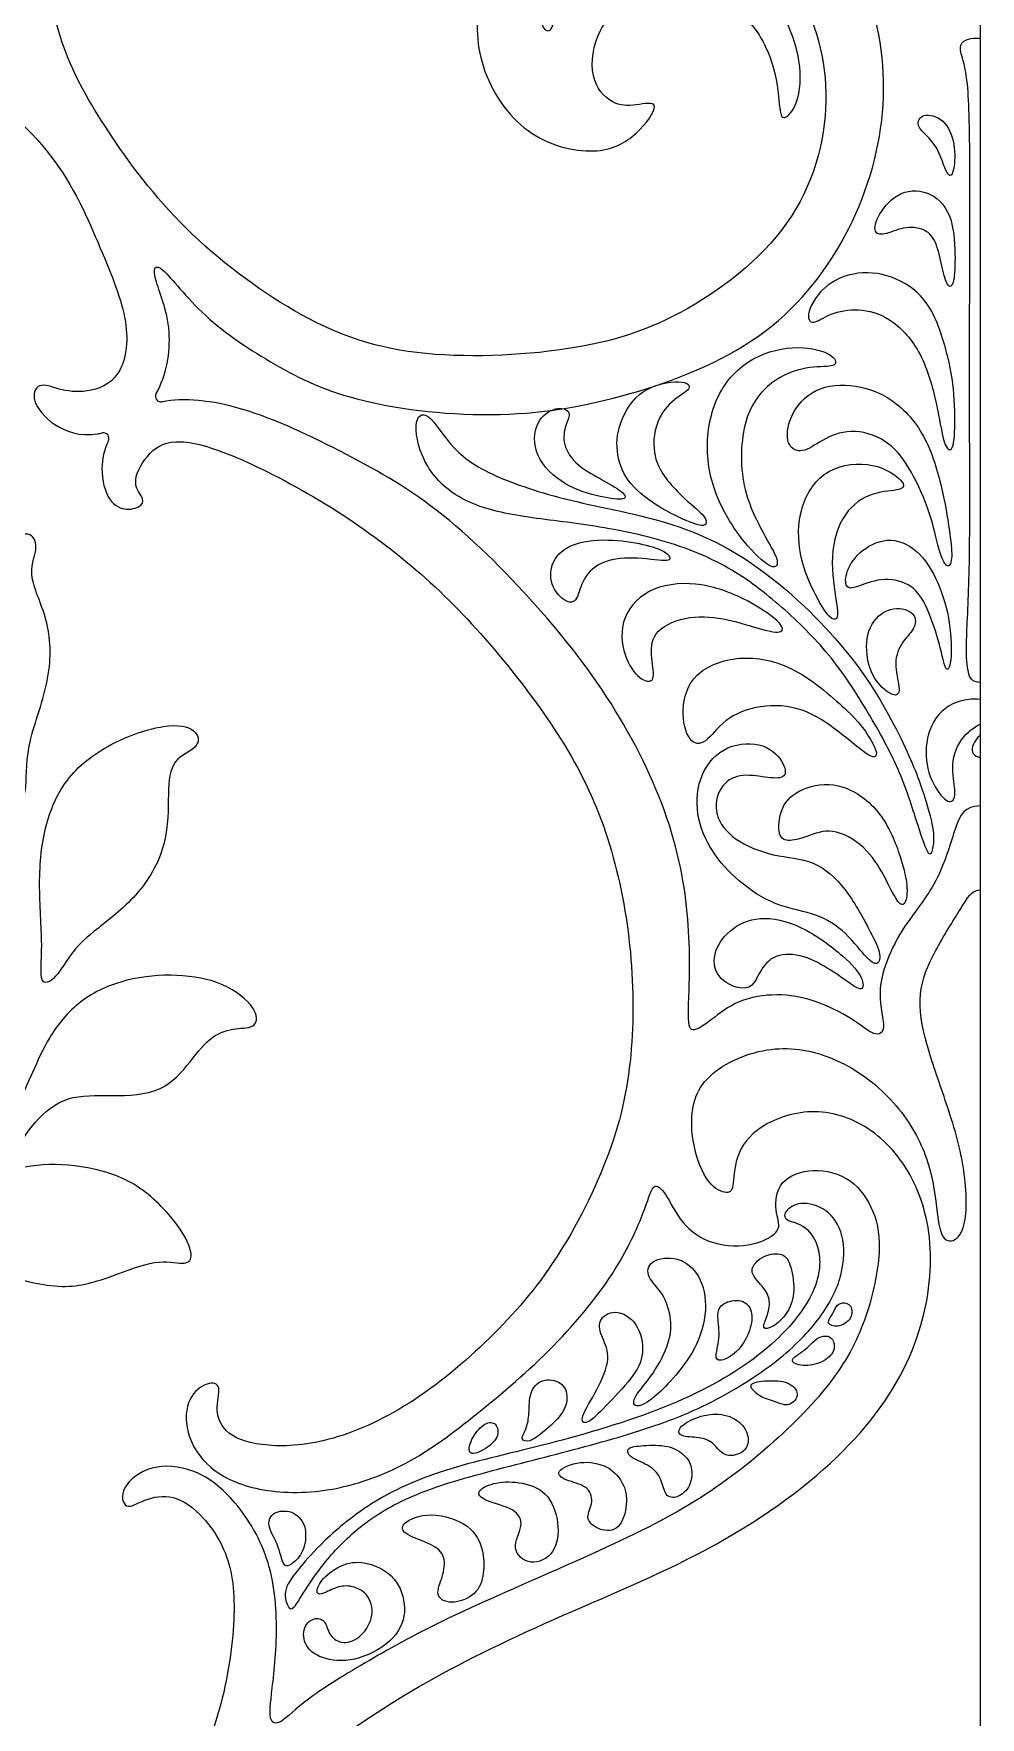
# Model space of a CAD drawing. Header units: millimetres. Extents: x 0 to 462, y -16 to 227.
# Drawn here: x 194.9 to 226.8, y 32.3 to 89 of the extents above; entities that cross this region are included whole.
import ezdxf

# ---------------------------------------------------------------- set-up
doc = ezdxf.new("R2010")
doc.units = ezdxf.units.MM
doc.header["$MEASUREMENT"] = 0
doc.layers.add('Layer 03', color=5, linetype='Continuous')

msp = doc.modelspace()

# ---------------------------------------------------------------- linework, layer by layer
at = {"layer": 'Layer 03'}
msp.add_line((226.757, 226.757), (226.757, 0), dxfattribs=at)
for centre, start, end in [((199.179, 76.768), 150.4274, 280.9968), ((197.241, 75.354), 333.7172, 102.8434)]:
    msp.add_arc(centre, 0.187, start, end, dxfattribs=at)
for points, knots in [([(172.077, 113.379), (172.079, 113.361), (172.135, 112.834), (171.935, 111.687), (171.242, 109.793), (170.573, 107.664), (170.475, 105.496), (170.992, 104.905), (171.46, 105.126), (171.559, 106.604), (171.953, 108.329), (173.27, 110.177), (175.239, 111.409), (177.349, 111.655), (179.699, 110.522), (179.889, 108.575), (179.315, 106.925), (178.601, 106.58), (178.349, 106.727), (178.374, 107.836), (177.61, 108.941), (175.631, 109.595), (173.66, 108.905), (172.157, 107.129), (171.538, 104.539), (172.161, 101.125), (174.544, 97.697), (179.099, 94.486), (184.569, 92.286), (189.16, 90.025), (192.526, 87.7), (195.767, 84.973), (197.197, 81.634), (198.199, 79.206), (197.888, 77.307), (196.639, 76.851), (195.714, 76.992), (195.03, 77.277), (194.774, 76.651), (195.486, 75.768), (196.478, 75.393), (197.149, 75.524), (197.2, 75.536)], [237.857648, 237.857648, 237.857648, 237.857648, 237.899201, 239.125273, 240.351345, 241.577417, 242.803488, 244.02956, 245.255632, 246.481704, 247.707776, 248.933848, 250.15992, 251.385992, 252.612064, 253.838136, 255.064208, 256.29028, 257.516352, 258.742424, 259.968496, 261.194568, 262.42064, 263.646712, 264.872784, 266.098856, 267.324928, 268.551, 269.777072, 271.003144, 272.229216, 273.455288, 274.681359, 275.907431, 277.133503, 278.359575, 279.585647, 280.811719, 282.037791, 283.263863, 284.489935, 284.588135, 284.588135, 284.588135, 284.588135]), ([(199.017, 76.86), (199.367, 77.478), (199.653, 79.154), (198.821, 80.919), (199.05, 81.424), (200.514, 79.429), (203.015, 77.778), (205.579, 76.517), (210.682, 75.916), (215.263, 76.772), (219.818, 78.68), (222.589, 82.318), (223.802, 86.591), (223.109, 90.844), (220.768, 93.756), (217.678, 95.44), (213.967, 95.183), (210.77, 93.214), (209.785, 90.358), (209.757, 87.854), (211.379, 85.407), (213.94, 84.809), (215.249, 85.549), (216.084, 86.772), (215.145, 86.545), (214.38, 86.545), (213.555, 87.427), (213.811, 89.191), (215.035, 90.329), (217.055, 90.642), (219.018, 89.675), (219.929, 87.797), (219.986, 86.26), (220.157, 86.033), (220.697, 86.659), (220.754, 88.252), (219.957, 90.102), (218.535, 91.638), (216.258, 92.463), (214.039, 91.98), (212.616, 90.557), (212.389, 89.163), (212.161, 88.963), (211.848, 89.532), (212.161, 90.841), (213.072, 92.378), (215.177, 93.374), (218.079, 92.918), (220.845, 90.773), (221.946, 86.794), (220.718, 82.391), (216.614, 79.252), (212.836, 78.172), (207.17, 77.994), (203.454, 79.55), (199.616, 82.54), (197.112, 86.022), (195.73, 88.542), (195.111, 91.89), (195.211, 94.291), (196.211, 95.812), (197.23, 96.532), (198.251, 96.334), (198.872, 95.893), (199.073, 96.713), (198.006, 97.525), (196.545, 97.405), (195.224, 96.465), (193.91, 94.429), (193.67, 91.805), (193.963, 89.507), (194.012, 88.847), (193.67, 88.676), (192.863, 89.556), (190.687, 90.885), (188.173, 92.293), (182.828, 94.58), (179.573, 96.183), (176.92, 98.241), (174.771, 100.505), (173.785, 102.582), (173.346, 104.895), (173.667, 106.203), (174.481, 107.264), (175.911, 107.51), (176.972, 106.968), (176.972, 105.857), (176.701, 105.389), (177.638, 104.821), (179.118, 104.846), (180.164, 105.576), (180.666, 106.707), (181.09, 107.01), (181.255, 106.323), (182.146, 104.155), (184.347, 101.417), (187.081, 99.111), (189.332, 97.411), (192.008, 96.482), (194.46, 96.557), (196.103, 97.3), (196.882, 98.6), (196.765, 99.789), (196.059, 100.31), (195.576, 100.18), (195.854, 99.325), (195.501, 98.47), (194.182, 98.043), (191.931, 98.192), (189.112, 99.493), (186.323, 101.879), (184.18, 104.426), (182.27, 108.31), (181.789, 111.024), (181.755, 112.815), (181.768, 113.379)], [27.157249, 27.157249, 27.157249, 27.157249, 28.240608, 29.46668, 30.692752, 31.918824, 33.144896, 34.370968, 35.59704, 36.823112, 38.049184, 39.275256, 40.501328, 41.7274, 42.953472, 44.179544, 45.405616, 46.631688, 47.857759, 49.083831, 50.309903, 51.535975, 52.762047, 53.988119, 55.214191, 56.440263, 57.666335, 58.892407, 60.118479, 61.344551, 62.570623, 63.796695, 65.022767, 66.248839, 67.474911, 68.700983, 69.927055, 71.153127, 72.379199, 73.605271, 74.831343, 76.057415, 77.283487, 78.509559, 79.73563, 80.961702, 82.187774, 83.413846, 84.639918, 85.86599, 87.092062, 88.318134, 89.544206, 90.770278, 91.99635, 93.222422, 94.448494, 95.674566, 96.900638, 98.12671, 99.352782, 100.578854, 101.804926, 103.030998, 104.25707, 105.483142, 106.709214, 107.935286, 109.161358, 110.38743, 111.613501, 112.839573, 114.065645, 115.291717, 116.517789, 117.743861, 118.969933, 120.196005, 121.422077, 122.648149, 123.874221, 125.100293, 126.326365, 127.552437, 128.778509, 130.004581, 131.230653, 132.456725, 133.682797, 134.908869, 136.134941, 137.361013, 138.587085, 139.813157, 141.039229, 142.265301, 143.491372, 144.717444, 145.943516, 147.169588, 148.39566, 149.621732, 150.847804, 152.073876, 153.299948, 154.52602, 155.752092, 156.978164, 158.204236, 159.430308, 160.65638, 161.882452, 163.108524, 164.334596, 164.887867, 164.887867, 164.887867, 164.887867]), ([(226.757, 62.976), (226.225, 62.976), (225.929, 62.405), (225.421, 60.48), (224.215, 58.999), (223.672, 57.991), (223.244, 56.689), (223.651, 55.289), (223.115, 55.247), (222.515, 55.804), (221.186, 56.469), (219.921, 56.689), (218.57, 56.469), (217.67, 55.74), (216.984, 55.268), (216.89, 55.806), (217.054, 58.384), (216.6, 62.022), (214.739, 66.057), (212.121, 69.518), (208.613, 73.05), (205.496, 74.823), (201.846, 76.569), (199.935, 76.725), (199.215, 76.585)], [0, 0, 0, 0, 1.226072, 2.452144, 3.678216, 4.904288, 6.13036, 7.356432, 8.582504, 9.808576, 11.034648, 12.26072, 13.486792, 14.712864, 15.938936, 17.165007, 18.391079, 19.617151, 20.843223, 22.069295, 23.295367, 24.521439, 25.747511, 26.929363, 26.929363, 26.929363, 26.929363]), ([(197.408, 75.271), (197.256, 74.963), (197.113, 74.226), (197.394, 73.168), (198.049, 72.885), (198.593, 73.103), (198.593, 73.364), (198.158, 73.864), (198.763, 74.955), (199.669, 75.419), (201.671, 74.828), (204.963, 73.098), (207.84, 70.98), (210.229, 68.562), (212.673, 65.377), (214.18, 62.419), (215.019, 58.79), (215.144, 54.942), (214.555, 51.621), (212.645, 47.736), (210.502, 45.19), (207.713, 42.804), (204.894, 41.503), (202.643, 41.354), (201.324, 41.781), (200.971, 42.636), (201.249, 43.49), (200.766, 43.62), (200.06, 43.1), (199.943, 41.911), (200.722, 40.611), (202.365, 39.867), (204.817, 39.793), (207.493, 40.722), (209.744, 42.422), (212.478, 44.728), (214.679, 47.466), (215.57, 49.633), (215.735, 50.32), (216.159, 50.017), (216.661, 48.887), (217.707, 48.157), (219.187, 48.132), (220.124, 48.699), (219.853, 49.168), (219.853, 50.278), (220.914, 50.821), (222.344, 50.574), (223.158, 49.513), (223.479, 48.206), (223.04, 45.892), (222.054, 43.816), (219.905, 41.551), (217.252, 39.494), (213.997, 37.891), (208.652, 35.604), (206.138, 34.195), (203.962, 32.867), (203.156, 31.986), (202.813, 32.157), (202.862, 32.818), (203.156, 35.116), (202.915, 37.74), (201.601, 39.776), (200.28, 40.716), (198.819, 40.836), (197.753, 40.024), (197.953, 39.203), (198.574, 39.644), (199.595, 39.842), (200.614, 39.123), (201.614, 37.602), (201.714, 35.201), (201.095, 31.852), (199.713, 29.332), (197.209, 25.85), (193.372, 22.861), (189.655, 21.305), (183.989, 21.483), (180.211, 22.562), (176.107, 25.702), (174.879, 30.104), (175.98, 34.084), (178.746, 36.229), (181.648, 36.684), (183.753, 35.689), (184.664, 34.152), (184.977, 32.843), (184.664, 32.274), (184.436, 32.473), (184.209, 33.868), (182.786, 35.29), (180.567, 35.774), (178.29, 34.949), (176.868, 33.412), (176.071, 31.563), (176.128, 29.969), (176.668, 29.343), (176.839, 29.571), (176.896, 31.108), (177.807, 32.985), (179.77, 33.953), (181.79, 33.64), (183.014, 32.502), (183.27, 30.738), (182.445, 29.856), (181.68, 29.856), (180.741, 30.083), (181.576, 28.86), (182.885, 28.12), (185.446, 28.717), (187.068, 31.164), (187.04, 33.668), (186.055, 36.524), (182.858, 38.494), (179.147, 38.751), (176.057, 37.067), (173.716, 34.155), (173.023, 29.902), (174.236, 25.629), (177.007, 21.991), (181.563, 20.083), (186.143, 19.226), (191.246, 19.828), (193.81, 21.089), (196.311, 22.74), (197.775, 24.735), (198.004, 24.23), (197.172, 22.465), (197.458, 20.788), (197.808, 20.171)], [284.813503, 284.813503, 284.813503, 284.813503, 285.716294, 286.942366, 288.168438, 289.39451, 290.620582, 291.846654, 293.072726, 294.298798, 295.52487, 296.750942, 297.977014, 299.203086, 300.429158, 301.65523, 302.881301, 304.107373, 305.333445, 306.559517, 307.785589, 309.011661, 310.237733, 311.463805, 312.689877, 313.915949, 315.142021, 316.368093, 317.594165, 318.820237, 320.046309, 321.272381, 322.498453, 323.724525, 324.950597, 326.176669, 327.402741, 328.628813, 329.854885, 331.080957, 332.307029, 333.533101, 334.759173, 335.985245, 337.211317, 338.437388, 339.66346, 340.889532, 342.115604, 343.341676, 344.567748, 345.79382, 347.019892, 348.245964, 349.472036, 350.698108, 351.92418, 353.150252, 354.376324, 355.602396, 356.828468, 358.05454, 359.280612, 360.506684, 361.732756, 362.958828, 364.1849, 365.410972, 366.637044, 367.863116, 369.089188, 370.31526, 371.541332, 372.767404, 373.993475, 375.219547, 376.445619, 377.671691, 378.897763, 380.123835, 381.349907, 382.575979, 383.802051, 385.028123, 386.254195, 387.480267, 388.706339, 389.932411, 391.158483, 392.384555, 393.610627, 394.836699, 396.062771, 397.288843, 398.514915, 399.740987, 400.967059, 402.193131, 403.419203, 404.645275, 405.871347, 407.097419, 408.323491, 409.549562, 410.775634, 412.001706, 413.227778, 414.45385, 415.679922, 416.905994, 418.132066, 419.358138, 420.58421, 421.810282, 423.036354, 424.262426, 425.488498, 426.71457, 427.940642, 429.166714, 430.392786, 431.618858, 432.84493, 434.071002, 435.297074, 436.523146, 437.749218, 438.97529, 440.201362, 441.28472, 441.28472, 441.28472, 441.28472]), ([(226.757, 66.562), (226.631, 66.574), (226.109, 66.579), (225.242, 66.177), (224.83, 64.942), (225.056, 63.789), (225.674, 63.007), (225.921, 63.213), (225.907, 63.473), (225.876, 63.71), (225.846, 63.947), (225.736, 64.633), (226.237, 65.428), (226.627, 65.67), (226.757, 65.733)], [3.058941, 3.058941, 3.058941, 3.058941, 3.243285, 3.783833, 4.32438, 4.864928, 5.405475, 5.946023, 6.48657, 6.48657, 6.48657, 7.027118, 7.567665, 7.84864, 7.84864, 7.84864, 7.84864]), ([(226.757, 65.367), (226.72, 65.335), (226.52, 65.135), (226.398, 64.739), (226.65, 64.634), (226.757, 64.609)], [1.8483698, 1.8483698, 1.8483698, 1.8483698, 1.9276393, 2.3131671, 2.5250165, 2.5250165, 2.5250165, 2.5250165]), ([(199.625, 18.846), (199.676, 18.835), (200.347, 18.704), (201.339, 19.079), (202.051, 19.962), (201.795, 20.588), (201.112, 20.303), (200.186, 20.162), (198.937, 20.617), (198.626, 22.517), (199.628, 24.945), (201.058, 28.284), (204.299, 31.011), (207.665, 33.336), (212.256, 35.597), (217.726, 37.796), (222.281, 41.008), (224.664, 44.436), (225.287, 47.849), (224.668, 50.44), (223.165, 52.215), (221.194, 52.905), (219.215, 52.252), (218.451, 51.147), (218.476, 50.038), (218.224, 49.89), (217.51, 50.235), (216.936, 51.886), (217.126, 53.833), (219.476, 54.966), (221.586, 54.72), (223.555, 53.488), (224.872, 51.64), (225.266, 49.915), (225.365, 48.437), (225.833, 48.215), (226.35, 48.806), (226.252, 50.974), (225.583, 53.104), (224.89, 54.998), (224.595, 56.689), (225.185, 58.07), (226.172, 59.628), (226.481, 60.154), (226.757, 60.154)], [-28.297568, -28.297568, -28.297568, -28.297568, -28.199368, -26.973296, -25.747224, -24.521152, -23.29508, -22.069008, -20.842936, -19.616864, -18.390792, -17.16472, -15.938648, -14.712576, -13.486505, -12.260433, -11.034361, -9.808289, -8.582217, -7.356145, -6.130073, -4.904001, -3.677929, -2.451857, -1.225785, 0.000287, 1.226359, 2.452431, 3.678503, 4.904575, 6.130647, 7.356719, 8.582791, 9.808863, 11.034935, 12.261007, 13.487079, 14.713151, 15.939223, 17.165295, 18.391366, 19.617438, 20.84351, 22.069582, 22.069582, 22.069582, 22.069582])]:
    msp.add_open_spline(points, degree=3, knots=knots, dxfattribs=at)
for points in [[(226.757, 67.136), (226.471, 67.136), (226.333, 67.444), (226.256, 68.189), (226.405, 70.631), (226.402, 73.992), (226.39, 78.918), (226.421, 84.629), (226.364, 87.673), (226.053, 88.357), (226.095, 88.731), (226.406, 88.834), (226.757, 88.834)], [(225.864, 84.457), (225.897, 84.644), (225.936, 85.262), (225.562, 86.15), (224.772, 86.328), (224.575, 85.874), (224.989, 85.539), (225.364, 85.065), (225.581, 84.355), (225.739, 84.138), (225.831, 84.269), (225.864, 84.457)], [(225.906, 81.417), (225.906, 81.808), (225.867, 82.834), (225.165, 83.692), (224.034, 83.751), (223.274, 82.873), (223.137, 82.23), (223.547, 82.191), (224.248, 82.522), (225.009, 82.386), (225.321, 81.879), (225.498, 80.95), (225.674, 80.403), (225.867, 80.492), (225.906, 81.027), (225.906, 81.417)], [(225.241, 76.683), (225.123, 77.193), (224.775, 78.373), (223.695, 79.49), (222.652, 79.751), (221.665, 79.583), (221.088, 79.118), (220.846, 79.527), (221.516, 80.608), (222.801, 81.055), (224.123, 80.738), (225.148, 79.881), (225.725, 78), (225.911, 76.734), (225.911, 75.002), (225.67, 74.921), (225.484, 75.31), (225.359, 76.172), (225.241, 76.683)], [(219.435, 72.207), (219.227, 72.592), (218.609, 73.771), (218.754, 76.292), (219.857, 77.448), (221.076, 77.813), (221.942, 77.726), (221.913, 78.131), (220.903, 78.506), (219.229, 78.275), (217.901, 77.091), (217.439, 75.186), (217.786, 73.368), (218.825, 71.752), (219.765, 70.903), (219.981, 71.119), (219.855, 71.461), (219.643, 71.822), (219.435, 72.207)], [(216.803, 73.335), (216.491, 73.626), (215.678, 74.455), (215.78, 75.876), (216.338, 76.637), (217.125, 77.044), (216.795, 77.348), (215.298, 77.094), (214.536, 75.851), (214.485, 74.785), (214.866, 73.82), (216.008, 72.957), (217.252, 72.399), (217.554, 72.408), (217.554, 72.712), (217.116, 73.045), (216.803, 73.335)], [(225.485, 73.54), (225.361, 74.103), (225, 75.446), (223.825, 76.77), (222.37, 77.255), (220.99, 77.031), (220.225, 75.949), (220.244, 74.998), (220.841, 74.849), (221.475, 75.371), (222.52, 75.725), (223.751, 75.259), (224.441, 74.289), (225.112, 72.816), (225.355, 71.529), (225.635, 70.932), (225.84, 71.211), (225.746, 72.069), (225.61, 72.977), (225.485, 73.54)], [(224.161, 65.086), (223.79, 65.867), (222.707, 67.889), (219.711, 70.885), (216.75, 72.546), (212.991, 73.187), (210.334, 74.049), (208.98, 74.919), (208.125, 76.396), (207.62, 75.969), (208.009, 74.336), (209.291, 73.17), (211.196, 72.704), (213.566, 72.471), (216.287, 71.927), (218.464, 70.994), (220.213, 69.595), (221.787, 68.032), (223.097, 65.973), (224.107, 64.102), (224.706, 62.155), (225.043, 61.182), (225.155, 61.519), (225.23, 62.043), (224.931, 63.203), (224.532, 64.305), (224.161, 65.086)], [(213.958, 74), (213.67, 74.16), (213.061, 74.499), (212.655, 75.261), (212.832, 75.895), (213.01, 76.276), (212.502, 76.454), (211.741, 75.971), (211.69, 74.753), (212.756, 73.712), (214.033, 73.359), (214.889, 73.255), (214.787, 73.534), (214.246, 73.839), (213.958, 74)], [(221.91, 69.877), (221.858, 70.241), (221.648, 71.416), (222.12, 72.925), (223.158, 73.586), (224.164, 73.586), (224.259, 73.869), (223.252, 74.592), (221.522, 74.435), (220.61, 73.083), (220.61, 71.353), (221.248, 69.962), (221.706, 69.247), (221.963, 69.229), (221.963, 69.512), (221.91, 69.877)], [(192.255, 69.219), (192.394, 69.766), (192.886, 70.873), (194.085, 72.072), (194.854, 72.226), (195.07, 71.642), (194.639, 70.75), (195.469, 69.212), (195.5, 67.183), (194.564, 64.882), (194.714, 63.312), (194.29, 63.087), (193.595, 64.682), (192.623, 66.003), (192.05, 67.591), (192.115, 68.672), (192.255, 69.219)], [(214.546, 71.915), (214.122, 71.949), (213.175, 71.932), (212.311, 71.348), (212.235, 70.383), (212.844, 69.774), (213.2, 69.85), (213.352, 70.662), (214.012, 71.272), (215.231, 71.373), (216.424, 71.145), (216.272, 71.5), (215.713, 71.729), (214.969, 71.881), (214.546, 71.915)], [(225.712, 69.139), (225.642, 69.609), (225.385, 70.519), (224.65, 71.691), (223.618, 72.076), (222.603, 71.534), (222.183, 70.764), (222.235, 70.256), (222.603, 70.344), (223.53, 70.711), (224.51, 70.431), (224.965, 69.731), (225.438, 68.331), (225.578, 67.421), (225.805, 67.701), (225.782, 68.669), (225.712, 69.139)], [(218.101, 69.276), (217.683, 69.352), (216.781, 69.403), (215.657, 68.816), (215.683, 67.947), (215.836, 67.13), (215.376, 67.156), (214.789, 67.82), (214.559, 69.199), (215.478, 70.348), (217.19, 70.578), (218.799, 70.016), (220.153, 69.122), (220.127, 68.739), (219.284, 68.944), (218.518, 69.199), (218.101, 69.276)], [(224.019, 66.997), (223.997, 67.202), (223.809, 67.811), (224.124, 68.541), (224.622, 68.99), (224.573, 69.538), (223.726, 69.737), (222.929, 69.073), (222.896, 67.894), (223.261, 67.064), (223.942, 66.582), (224.041, 66.792), (224.019, 66.997)], [(222.275, 66.182), (221.866, 66.576), (220.494, 67.776), (218.6, 68.104), (217.034, 67.496), (216.636, 66.186), (216.94, 65.064), (217.501, 65.017), (218.086, 65.906), (219.325, 66.42), (220.798, 66.327), (222.061, 65.461), (223.159, 64.479), (223.347, 64.737), (222.949, 65.415), (222.684, 65.789), (222.275, 66.182)], [(197.071, 58.868), (197.461, 59.178), (198.526, 59.994), (199.449, 61.741), (199.399, 63.462), (199.524, 64.585), (200.472, 64.91), (200.472, 65.499), (199.624, 65.824), (197.677, 65.25), (196.019, 64.102), (195.228, 62.405), (195.028, 60.383), (195.228, 58.162), (195.048, 56.867), (195.643, 57.116), (196.189, 58.133), (196.682, 58.558), (197.071, 58.868)], [(222.971, 58.899), (222.775, 59.269), (222.257, 60.233), (221.186, 61.198), (219.793, 61.251), (218.427, 61.814), (217.757, 62.671), (217.945, 63.662), (218.641, 64.09), (219.552, 63.93), (220.221, 63.876), (220.221, 64.358), (219.552, 65.135), (218.186, 65.081), (217.275, 64.117), (217.141, 62.671), (217.677, 61.439), (218.588, 60.421), (219.847, 59.591), (221.105, 59.403), (222.15, 58.867), (222.927, 57.823), (223.328, 57.555), (223.436, 58.01), (223.168, 58.528), (222.971, 58.899)], [(224.056, 61.28), (223.91, 61.729), (223.471, 62.831), (222.122, 63.792), (220.857, 63.674), (220.031, 63.067), (219.913, 61.988), (220.234, 61.752), (220.908, 61.92), (221.734, 62.291), (222.915, 61.634), (223.539, 60.622), (223.977, 59.678), (224.213, 59.593), (224.348, 60.133), (224.202, 60.83), (224.056, 61.28)], [(222.114, 57.933), (221.757, 58.246), (220.702, 59.025), (219.29, 59.317), (218.267, 58.83), (217.707, 58.002), (217.877, 57.077), (218.997, 56.689), (219.265, 57.272), (219.704, 57.978), (220.702, 58.027), (221.651, 57.515), (222.333, 57.028), (222.82, 56.689), (222.845, 57.15), (222.471, 57.621), (222.114, 57.933)], [(194.349, 52.865), (194.494, 53.221), (194.873, 54.012), (195.343, 55.15), (196.382, 56.486), (198.019, 57.203), (199.735, 57.341), (201.328, 57.06), (202.459, 56.151), (202.41, 55.487), (201.722, 55.512), (200.886, 55.29), (200.198, 54.406), (199.264, 53.275), (197.494, 53.201), (195.995, 53.275), (194.865, 52.366), (194.275, 51.26), (194.004, 51.506), (194.004, 51.874), (194.204, 52.508), (194.349, 52.865)], [(191.169, 48.402), (191.513, 48.714), (192.209, 49.41), (193.626, 50.628), (195.167, 50.976), (196.956, 50.827), (198.59, 50.21), (200.014, 48.612), (200.289, 47.713), (199.989, 47.513), (199.065, 47.738), (197.541, 47.138), (195.943, 46.614), (193.745, 47.213), (192.063, 47.74), (190.839, 47.265), (190.273, 47.038), (190.148, 47.538), (190.826, 48.09), (191.169, 48.402)], [(204.71, 38.251), (205.113, 38.633), (206.282, 39.644), (208.809, 40.719), (212.114, 41.433), (216.258, 42.643), (219.346, 44.316), (221.211, 46.352), (221.483, 47.98), (220.872, 48.929), (220.126, 48.997), (220.16, 49.37), (220.771, 49.709), (221.72, 49.37), (222.229, 48.454), (222.127, 46.996), (221.313, 45.571), (219.821, 44.113), (217.277, 42.587), (214.631, 41.705), (211.531, 40.903), (208.322, 40.092), (206.396, 39.179), (204.977, 37.929), (204.031, 36.612), (203.625, 35.868), (203.456, 35.97), (203.254, 36.578), (203.862, 37.355), (204.307, 37.87), (204.71, 38.251)], [(216.414, 43.712), (216.649, 43.979), (217.189, 44.63), (217.617, 46.034), (217.355, 47.224), (216.593, 47.843), (215.594, 47.7), (215.499, 47.105), (216.094, 46.605), (216.403, 45.677), (216.284, 44.795), (215.671, 43.705), (214.998, 43), (215.147, 42.655), (215.776, 43.027), (216.178, 43.445), (216.414, 43.712)], [(220.222, 45.883), (220.35, 46.067), (220.542, 46.507), (220.398, 47.557), (220.131, 47.948), (219.472, 47.886), (218.875, 47.33), (219.472, 46.795), (219.719, 46.321), (219.582, 45.767), (219.374, 45.332), (219.773, 45.401), (220.094, 45.699), (220.222, 45.883)], [(214.156, 42.778), (214.42, 43.05), (215.074, 43.735), (215.494, 44.505), (215.26, 45.624), (214.444, 46.068), (213.837, 45.671), (214.024, 45.064), (214.35, 44.435), (213.884, 43.315), (213.231, 42.311), (213.487, 42.101), (213.892, 42.506), (214.156, 42.778)], [(218.55, 44.614), (218.723, 44.78), (219.01, 45.224), (219.127, 45.928), (218.834, 46.378), (218.11, 46.3), (217.855, 45.928), (218.032, 45.126), (217.797, 44.422), (217.973, 44.226), (218.377, 44.448), (218.55, 44.614)], [(221.909, 46.116), (221.856, 46.039), (221.765, 45.808), (221.545, 45.552), (221.939, 45.384), (222.464, 45.687), (222.447, 46.205), (222.084, 46.274), (221.963, 46.194), (221.909, 46.116)], [(221.186, 44.982), (221.087, 44.9), (220.885, 44.646), (220.233, 44.307), (220.765, 44.076), (221.458, 44.219), (221.92, 44.627), (221.777, 45.124), (221.476, 45.142), (221.284, 45.065), (221.186, 44.982)], [(212.017, 41.881), (212.195, 42.024), (212.652, 42.395), (212.93, 43.058), (212.695, 43.615), (211.988, 43.721), (211.561, 43.251), (211.582, 42.502), (211.496, 42.01), (211.24, 41.624), (211.582, 41.539), (211.839, 41.738), (212.017, 41.881)], [(220.258, 43.549), (220.068, 43.624), (219.596, 43.641), (218.843, 43.556), (219.318, 43.06), (219.874, 42.933), (220.329, 42.705), (220.734, 43.186), (220.447, 43.473), (220.258, 43.549)], [(210.027, 41.297), (210.217, 41.404), (210.59, 41.72), (210.482, 42.237), (210.095, 42.237), (209.643, 41.763), (209.449, 41.074), (209.836, 41.189), (210.027, 41.297)], [(218.632, 42.237), (218.452, 42.387), (217.967, 42.571), (217.139, 42.396), (216.562, 42.044), (216.612, 41.718), (217.315, 41.743), (217.817, 41.542), (218.093, 41.04), (218.795, 41.141), (219.046, 41.668), (218.812, 42.086), (218.632, 42.237)], [(216.794, 41.107), (216.666, 41.226), (216.303, 41.474), (215.361, 41.449), (214.791, 41.375), (214.965, 41.003), (215.683, 40.78), (216.055, 40.309), (216.129, 39.715), (216.551, 39.64), (217.046, 40.062), (217.071, 40.756), (216.922, 40.987), (216.794, 41.107)], [(214.74, 40.115), (214.634, 40.351), (214.26, 40.79), (213.283, 40.961), (212.38, 40.571), (212.77, 40.253), (213.552, 40.107), (213.771, 39.545), (213.43, 39.008), (213.82, 38.617), (214.577, 38.495), (214.895, 39.374), (214.846, 39.879), (214.74, 40.115)], [(212.53, 38.841), (212.486, 39.203), (212.209, 39.936), (211.208, 40.253), (210.329, 40.204), (209.743, 39.887), (210.036, 39.57), (211.135, 39.325), (211.428, 38.764), (210.915, 37.958), (211.598, 37.348), (212.477, 37.763), (212.575, 38.479), (212.53, 38.841)], [(203.665, 37.526), (203.776, 37.622), (204.03, 37.888), (204.103, 38.795), (203.595, 39.284), (202.924, 39.23), (202.725, 38.777), (203.087, 38.196), (203.251, 37.598), (203.359, 37.308), (203.553, 37.429), (203.665, 37.526)], [(209.986, 37.931), (209.917, 38.207), (209.657, 38.792), (208.219, 39.255), (207.196, 38.816), (207.342, 38.427), (208.341, 38.134), (208.78, 37.72), (208.682, 37.013), (208.366, 36.38), (208.902, 36.063), (209.828, 36.38), (210.071, 37.135), (210.055, 37.655), (209.986, 37.931)], [(206.093, 36.412), (206.238, 36.24), (206.391, 35.727), (205.938, 34.97), (205.313, 34.72), (204.814, 35.032), (204.751, 35.532), (204.377, 35.698), (203.939, 35.365), (203.981, 34.657), (204.647, 34.199), (205.834, 34.158), (207.146, 34.928), (207.5, 35.948), (207.104, 37.073), (206.188, 37.51), (205.438, 37.551), (204.626, 37.031), (204.356, 36.49), (204.543, 36.386), (205.043, 36.677), (205.522, 36.76), (205.948, 36.585), (206.093, 36.412)]]:
    msp.add_open_spline(points, degree=3, dxfattribs=at)

doc.saveas('drawing.dxf')
